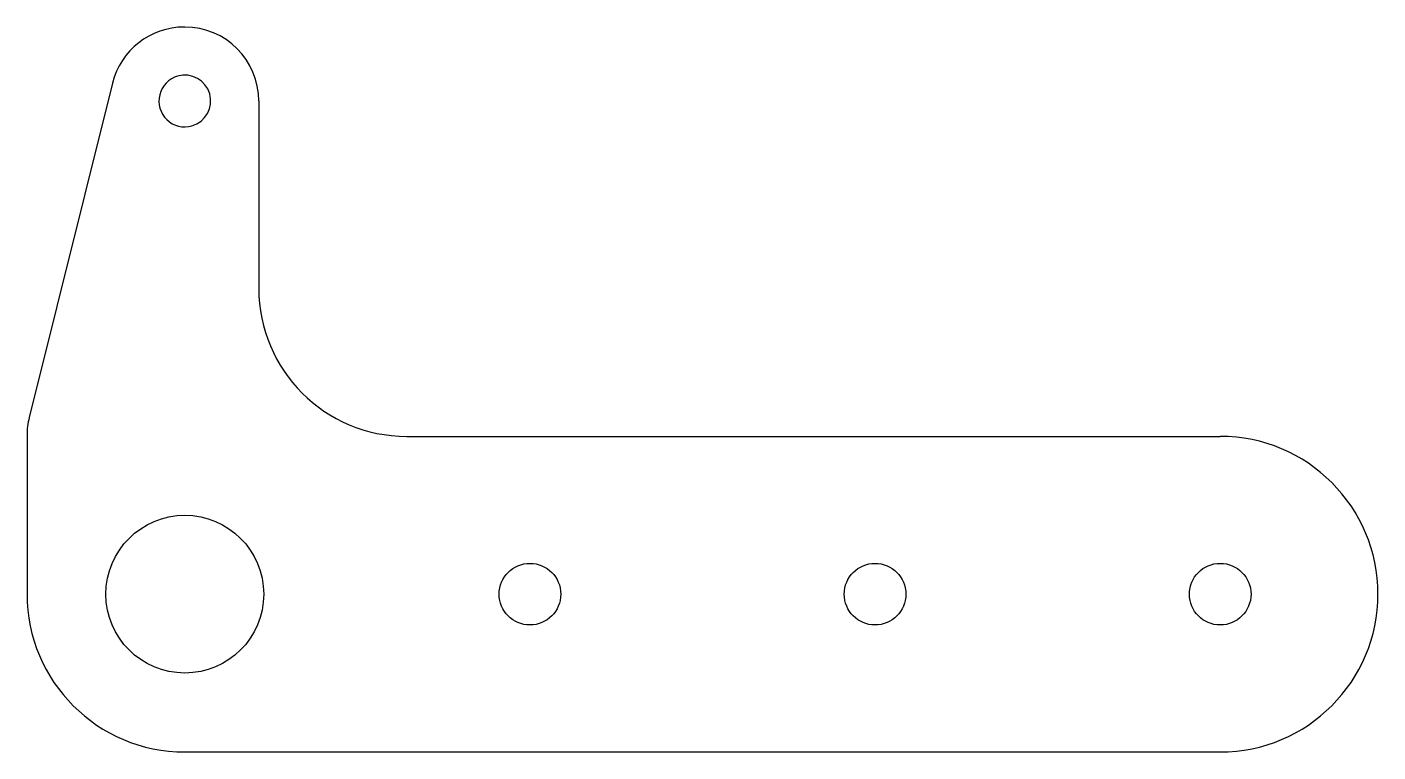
# Model space of a CAD drawing. Extents: x -32 to 242, y -32 to 115.
import ezdxf

# ---------------------------------------------------------------- set-up
doc = ezdxf.new("R2010")
doc.units = 0
doc.layers.add('Sketch', color=7, linetype='CONTINUOUS')

msp = doc.modelspace()

# ---------------------------------------------------------------- linework, layer by layer
at = {"layer": 'Sketch'}
for p, q in [((0, 115), (-0.1, 115)), ((-14.6547, 103.628), (-31.5547, 35.8237)), ((15, 100), (15, 62)), ((-32, 32.196), (-32, 0)), ((45, 32), (210, 32)), ((0, -32), (210, -32))]:
    msp.add_line(p, q, dxfattribs=at)
for centre, radius in [((0, 0), 16), ((70, 0), 6.25), ((140, 0), 6.25), ((210, 0), 6.25)]:
    msp.add_circle(centre, radius, dxfattribs=at)
for centre, radius, start, end in [((-0.1, 100), 15, 90, 166.004), ((0, 100), 15, 0, 90), ((0, 100), 5.25, 106, -74), ((0, 100), 5.25, -74, 106), ((45, 62), 30, -180, -90), ((-17, 32.196), 15, 166.004, 180), ((210, 0), 32, -90, 90), ((0, 0), 32, 180, -90)]:
    msp.add_arc(centre, radius, start, end, dxfattribs=at)

doc.saveas('drawing.dxf')
